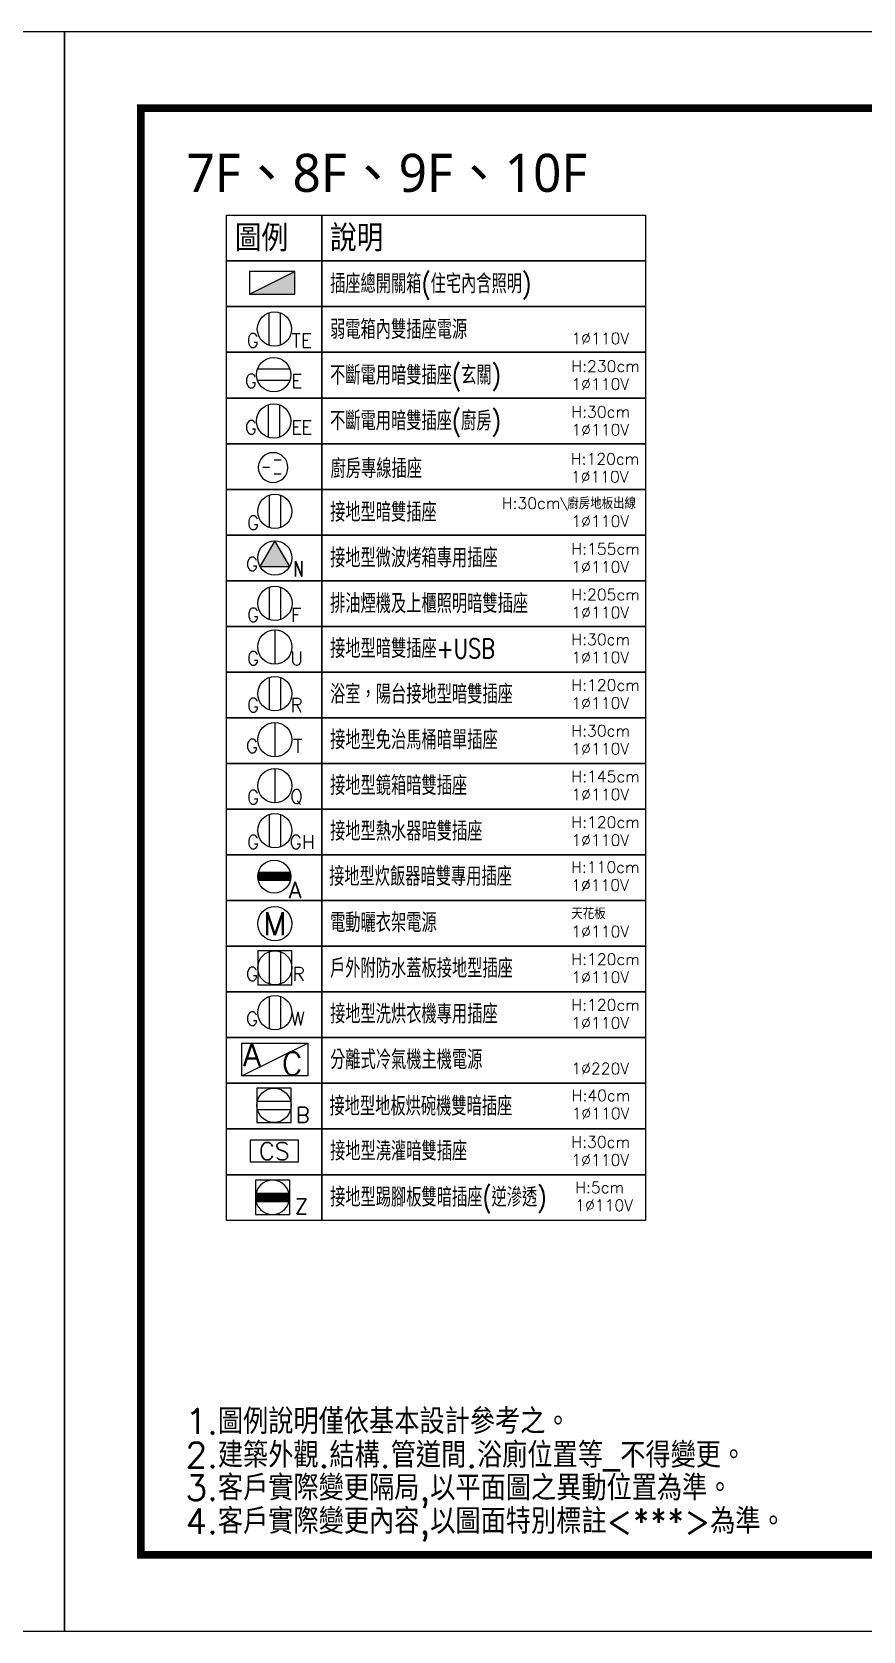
# Model space of a CAD drawing. Extents: x 489590 to 931630, y 16852 to 52972.
# Drawn here: x 495487 to 496578, y 50872 to 52972 of the extents above; entities that cross this region are included whole.
import ezdxf
from ezdxf.enums import TextEntityAlignment as Align

# ---------------------------------------------------------------- set-up
doc = ezdxf.new("R2010")
doc.units = 0
doc.header["$LTSCALE"] = 50
for name, color, linetype in [('08', 8, 'Continuous'), ('0E', 7, 'Continuous'), ('1-E', 6, 'Continuous'), ('1-插座', 1, 'Continuous'), ('DIM', 6, 'Continuous'), ('E', 7, 'Continuous'), ('E1', 7, 'Continuous'), ('EG', 201, 'Continuous'), ('EGE', 64, 'Continuous'), ('P', 2, 'Continuous'), ('P-R', 20, 'Continuous'), ('text', 4, 'Continuous'), ('TX', 4, 'Continuous'), ('插座', 1, 'Continuous'), ('標準層弱電$0$0DD', 4, 'Continuous')]:
    doc.layers.add(name, color=color, linetype=linetype)
doc.styles.add('CHINA', font='SIMPLEX.shx', dxfattribs={"bigfont": 'CHINESET.shx'})
doc.styles.add('SIMPLEX', font='SIMPLEX.shx', dxfattribs={"width": 0.7})
doc.styles.add('SINGLE', font='SIMPLEX.shx', dxfattribs={"width": 0.8, "bigfont": 'chineset.shx'})
doc.styles.get("Standard").update_dxf_attribs({"font": 'txt.shx', "bigfont": 'chineset.shx'})
doc.styles.add('圖框$0$Standard', font='simplex.shx', dxfattribs={"bigfont": 'chineset.shx'})
doc.styles.add('微軟正黑體', font='MSJH_0.TTF')

# ---------------------------------------------------------------- blocks, each defined once
blk = doc.blocks.new('A$C6F4479EE')
at = {"layer": '08'}
blk.add_lwpolyline([(0, 2100), (0, 0), (2970, 0), (2970, 2100)], close=True, dxfattribs=at)
at = {"layer": '08', "color": 8, "true_color": 0x737373, "const_width": 10}
blk.add_lwpolyline([(2535.7, 2000), (100, 2000), (100, 100), (2870, 100), (2870, 1814.8)], dxfattribs=at)
blk = doc.blocks.new('A$C057A232C')
at = {"layer": 'text', "style": 'CHINA'}
for s, p in [('1.圖例說明僅依基本設計參考之。', (1555.8, 333.1)), ('2.建築外觀.結構.管道間.浴廁位置等_不得變更。', (1555.8, 288.9)), ('3.客戶實際變更隔局,以平面圖之異動位置為準。', (1555.8, 245.8)), ('4.客戶實際變更內容,以圖面特別標註<***>為準。', (1555.8, 202))]:
    blk.add_text(s, height=33.075, dxfattribs=at).set_placement(p)
blk = doc.blocks.new('弱電箱內雙插座')
at = {"linetype": 'Continuous'}
for p, q in [((-5, 14.1), (-5, -14.1)), ((5, 14.1), (5, -14.1))]:
    blk.add_line(p, q, dxfattribs=at)
blk.add_circle((0, 0), 15)
at = {"linetype": 'Continuous', "width": 1}
for s, p in [('G', (-19, -10)), ('TE', (23.9, -10))]:
    blk.add_text(s, height=12, dxfattribs=at).set_placement(p, align=Align.MIDDLE)
blk = doc.blocks.new('P2')
blk.add_hatch(color=256).paths.add_polyline_path([(20, 0), (20, 20), (-20, 0)])
blk.add_line((-20, 0), (20, 20))
blk.add_lwpolyline([(-20, 0), (20, 0), (20, 20), (-20, 20)], close=True)
blk = doc.blocks.new('P1')
at = {"layer": '0E'}
blk.add_blockref('P2', (0, 0), dxfattribs=at)
blk = doc.blocks.new('R15')
blk.add_hatch(color=0).paths.add_polyline_path([(13, -7.5), (0, 15), (-13, -7.5)])
at = {"color": 0}
blk.add_lwpolyline([(0, 15), (-13, -7.5), (13, -7.5)], close=True, dxfattribs=at)
blk.add_circle((0, 0), 15, dxfattribs=at)
at = {"color": 0, "linetype": 'Continuous', "width": 1}
blk.add_text('G', height=12, dxfattribs=at).set_placement((-20, -15), align=Align.BOTTOM_CENTER)
blk = doc.blocks.new('R6')
at = {"color": 0}
for p, q in [((14.1, 4.8), (-14.1, 4.8)), ((14.1, -5.2), (-14.1, -5.2))]:
    blk.add_line(p, q, dxfattribs=at)
blk.add_circle((0, 0), 15, dxfattribs=at)
at = {"color": 0, "linetype": 'Continuous', "width": 1}
for s, p in [('G', (-20, -15)), ('E', (20, -15))]:
    blk.add_text(s, height=12, dxfattribs=at).set_placement(p, align=Align.BOTTOM_CENTER)
blk = doc.blocks.new('R1')
at = {"linetype": 'Continuous'}
for p, q in [((-5, 14.1), (-5, -14.1)), ((5, 14.1), (5, -14.1))]:
    blk.add_line(p, q, dxfattribs=at)
blk.add_circle((0, 0), 15)
at = {"linetype": 'Continuous', "width": 1}
blk.add_text('G', height=12, dxfattribs=at).set_placement((-19, -10), align=Align.MIDDLE)
blk = doc.blocks.new('緊急電源插座(冰箱)')
at = {"color": 0}
for p, q in [((-5, 14.1), (-5, -14.1)), ((5, 14.1), (5, -14.1))]:
    blk.add_line(p, q, dxfattribs=at)
blk.add_circle((0, 0), 15, dxfattribs=at)
at = {"color": 0, "linetype": 'Continuous', "width": 1}
for s, p in [('G', (-20, -15)), ('E', (20, -15)), ('E', (28.9, -15))]:
    blk.add_text(s, height=12, dxfattribs=at).set_placement(p, align=Align.BOTTOM_CENTER)
blk = doc.blocks.new('瓦斯爐插座')
at = {"linetype": 'Continuous'}
for p, q in [((474.5, 8592.8), (474.5, 8564.5)), ((484.5, 8592.8), (484.5, 8564.5))]:
    blk.add_line(p, q, dxfattribs=at)
blk.add_circle((479.5, 8578.6), 15)
at = {"linetype": 'Continuous', "width": 1}
for s, p in [('G', (460.5, 8568.6)), ('F', (498.2, 8568.6))]:
    blk.add_text(s, height=12, dxfattribs=at).set_placement(p, align=Align.MIDDLE)
blk = doc.blocks.new('R2')
at = {"linetype": 'Continuous'}
for p, q in [((-5, 14.1), (-5, -14.1)), ((5, 14.1), (5, -14.1))]:
    blk.add_line(p, q, dxfattribs=at)
blk.add_circle((0, 0), 15)
at = {"linetype": 'Continuous', "width": 1}
for s, p in [('G', (-19, -10)), ('R', (19, -10))]:
    blk.add_text(s, height=12, dxfattribs=at).set_placement(p, align=Align.MIDDLE)
blk = doc.blocks.new('接地型熱水器雙插座')
at = {"linetype": 'Continuous'}
for p, q in [((-5, 14.1), (-5, -14.1)), ((5, 14.1), (5, -14.1))]:
    blk.add_line(p, q, dxfattribs=at)
blk.add_circle((0, 0), 15)
at = {"linetype": 'Continuous', "width": 1}
for s, p in [('G', (-19, -10)), ('GH', (23.9, -10))]:
    blk.add_text(s, height=12, dxfattribs=at).set_placement(p, align=Align.MIDDLE)
blk = doc.blocks.new('冷氣電源室外機')
blk.add_line((-28.8, -14.4), (28.8, 14.4))
blk.add_lwpolyline([(-28.8, 14.4), (28.8, 14.4), (28.8, -14.4), (-28.8, -14.4), (-28.8, 14.4)])
for s, p in [('A', (-20, -5.8)), ('C', (15.1, -13.6))]:
    blk.add_text(s, height=20).set_placement(p, align=Align.CENTER)
blk = doc.blocks.new('A$C221C0D2F')
blk.add_blockref('冷氣電源室外機', (11.2, 18))
blk = doc.blocks.new('電動曬衣架')
at = {"layer": '1-插座', "color": 1}
blk.add_circle((0, 0), 15, dxfattribs=at)
at = {"layer": '1-插座', "color": 1, "width": 1}
blk.add_text('M', height=20, dxfattribs=at).set_placement((0, 0), align=Align.MIDDLE)
blk = doc.blocks.new('戶外防水型插座')
at = {"color": 0}
for p, q in [((-5, 14.1), (-5, -14.1)), ((5, 14.1), (5, -14.1))]:
    blk.add_line(p, q, dxfattribs=at)
blk.add_lwpolyline([(-15, -15), (15, -15), (15, 15), (-15, 15)], close=True, dxfattribs=at)
blk.add_circle((0, 0), 15, dxfattribs=at)
at = {"color": 0, "linetype": 'Continuous', "width": 1}
for s, p in [('G', (-20, -15)), ('R', (20.8, -15))]:
    blk.add_text(s, height=12, dxfattribs=at).set_placement(p, align=Align.BOTTOM_CENTER)
blk = doc.blocks.new('接地型鏡箱單插座')
at = {"linetype": 'Continuous'}
blk.add_line((0, 15), (0, -15), dxfattribs=at)
blk.add_circle((0, 0), 15)
at = {"linetype": 'Continuous', "width": 1}
for s, p in [('G', (-19, -10)), ('Q', (19, -10))]:
    blk.add_text(s, height=12, dxfattribs=at).set_placement(p, align=Align.MIDDLE)
blk = doc.blocks.new('R3')
at = {"color": 0}
for p, q in [((-5, 14.1), (-5, -14.1)), ((5, 14.1), (5, -14.1))]:
    blk.add_line(p, q, dxfattribs=at)
blk.add_circle((0, 0), 15, dxfattribs=at)
at = {"color": 0, "linetype": 'Continuous', "width": 1}
for s, p in [('G', (-20, -15)), ('W', (20, -15))]:
    blk.add_text(s, height=12, dxfattribs=at).set_placement(p, align=Align.BOTTOM_CENTER)
blk = doc.blocks.new('A$C44121CA1')
at = {"layer": '1-插座'}
blk.add_line((276, -907.1), (276, -952), dxfattribs=at)
blk.add_circle((276, -929.5), 22.5, dxfattribs=at)
at = {"layer": 'DIM'}
for points in [[(212.7, -240.7), (337.7, -240.7), (337.7, -300.7), (212.7, -300.7)], [(337.7, -240.7), (762.7, -240.7), (762.7, -300.7), (337.7, -300.7)], [(212.7, -300.7), (337.7, -300.7), (337.7, -360.7), (212.7, -360.7)], [(337.7, -300.7), (762.7, -300.7), (762.7, -360.7), (337.7, -360.7)], [(212.7, -360.7), (337.7, -360.7), (337.7, -420.7), (212.7, -420.7)], [(337.7, -360.7), (762.7, -360.7), (762.7, -420.7), (337.7, -420.7)], [(212.7, -420.7), (337.7, -420.7), (337.7, -480.7), (212.7, -480.7)], [(337.7, -420.7), (762.7, -420.7), (762.7, -480.7), (337.7, -480.7)], [(212.7, -480.7), (337.7, -480.7), (337.7, -540.7), (212.7, -540.7)], [(337.7, -480.7), (762.7, -480.7), (762.7, -540.7), (337.7, -540.7)], [(212.7, -540.7), (337.7, -540.7), (337.7, -600.7), (212.7, -600.7)], [(337.7, -540.7), (762.7, -540.7), (762.7, -600.7), (337.7, -600.7)], [(212.7, -600.7), (337.7, -600.7), (337.7, -660.7), (212.7, -660.7)], [(337.7, -600.7), (762.7, -600.7), (762.7, -660.7), (337.7, -660.7)], [(212.7, -660.7), (337.7, -660.7), (337.7, -720.7), (212.7, -720.7)], [(337.7, -660.7), (762.7, -660.7), (762.7, -720.7), (337.7, -720.7)], [(212.7, -720.7), (337.7, -720.7), (337.7, -780.7), (212.7, -780.7)], [(337.7, -720.7), (762.7, -720.7), (762.7, -780.7), (337.7, -780.7)], [(212.7, -780.7), (337.7, -780.7), (337.7, -840.7), (212.7, -840.7)], [(337.7, -780.7), (762.7, -780.7), (762.7, -840.7), (337.7, -840.7)], [(212.7, -840.7), (337.7, -840.7), (337.7, -900.7), (212.7, -900.7)], [(337.7, -840.7), (762.7, -840.7), (762.7, -900.7), (337.7, -900.7)], [(212.7, -900.7), (337.7, -900.7), (337.7, -960.7), (212.7, -960.7)], [(337.7, -900.7), (762.7, -900.7), (762.7, -960.7), (337.7, -960.7)], [(212.7, -960.7), (337.7, -960.7), (337.7, -1020.7), (212.7, -1020.7)], [(337.7, -960.7), (762.7, -960.7), (762.7, -1020.7), (337.7, -1020.7)], [(212.7, -1020.7), (337.7, -1020.7), (337.7, -1080.7), (212.7, -1080.7)], [(337.7, -1020.7), (762.7, -1020.7), (762.7, -1080.7), (337.7, -1080.7)], [(212.7, -1080.7), (337.7, -1080.7), (337.7, -1140.7), (212.7, -1140.7)], [(337.7, -1080.7), (762.7, -1080.7), (762.7, -1140.7), (337.7, -1140.7)], [(212.7, -1140.7), (337.7, -1140.7), (337.7, -1200.7), (212.7, -1200.7)], [(337.7, -1140.7), (762.7, -1140.7), (762.7, -1200.7), (337.7, -1200.7)], [(212.7, -1200.7), (337.7, -1200.7), (337.7, -1260.7), (212.7, -1260.7)], [(337.7, -1200.7), (762.7, -1200.7), (762.7, -1260.7), (337.7, -1260.7)], [(212.7, -1260.7), (337.7, -1260.7), (337.7, -1320.7), (212.7, -1320.7)], [(337.7, -1260.7), (762.7, -1260.7), (762.7, -1320.7), (337.7, -1320.7)], [(212.7, -1320.7), (337.7, -1320.7), (337.7, -1380.7), (212.7, -1380.7)], [(337.7, -1320.7), (762.7, -1320.7), (762.7, -1380.7), (337.7, -1380.7)], [(212.7, -1380.7), (337.7, -1380.7), (337.7, -1440.7), (212.7, -1440.7)], [(337.7, -1380.7), (762.7, -1380.7), (762.7, -1440.7), (337.7, -1440.7)], [(212.7, -1440.7), (337.7, -1440.7), (337.7, -1500.7), (212.7, -1500.7)], [(337.7, -1440.7), (762.7, -1440.7), (762.7, -1500.7), (337.7, -1500.7)], [(212.7, -1500.7), (337.7, -1500.7), (337.7, -1560.7), (212.7, -1560.7)], [(337.7, -1500.7), (762.7, -1500.7), (762.7, -1560.7), (337.7, -1560.7)]]:
    blk.add_lwpolyline(points, close=True, dxfattribs=at)
at = {"layer": 'P'}
blk.add_lwpolyline([(243.4, -1483.9), (307.1, -1483.9), (307.1, -1455.4), (243.4, -1455.4)], close=True, dxfattribs=at)
at = {"layer": '插座'}
blk.add_line((276, -785.2), (276, -830.2), dxfattribs=at)
blk.add_circle((276, -807.7), 22.5, dxfattribs=at)
at = {"layer": '1-E', "xscale": 1.5, "yscale": 1.5, "zscale": 1.5}
for name, p in [('R6', (274.6, -450.1)), ('緊急電源插座(冰箱)', (274.6, -511))]:
    blk.add_blockref(name, p, dxfattribs=at)
at = {"layer": '1-插座', "lineweight": -3, "xscale": 1.5, "yscale": 1.5, "zscale": 1.5}
for name, p in [('弱電箱內雙插座', (275.5, -390.2)), ('接地型鏡箱單插座', (276, -989.9)), ('接地型熱水器雙插座', (276, -1048.9))]:
    blk.add_blockref(name, p, dxfattribs=at)
at = {"layer": '1-插座', "xscale": 1.5, "yscale": 1.5, "zscale": 1.5}
for name, p in [('電動曬衣架', (276, -1171.1)), ('R3', (276, -1287.8))]:
    blk.add_blockref(name, p, dxfattribs=at)
at = {"layer": 'P', "xscale": 1.5, "yscale": 1.5, "zscale": 1.5}
blk.add_blockref('R15', (276, -690.7), dxfattribs=at)
at = {"layer": 'P-R', "xscale": 1.498176133402814, "yscale": 1.498176133402814, "zscale": 1.498176133402814}
blk.add_blockref('P1', (272.5, -344.5), dxfattribs=at)
at = {"layer": '插座', "xscale": 1.5, "yscale": 1.5, "zscale": 1.5}
for name, p in [('R1', (276, -629.6)), ('瓦斯爐插座', (-443.2, -13618.4)), ('R2', (276, -869.1)), ('戶外防水型插座', (276, -1229.1))]:
    blk.add_blockref(name, p, dxfattribs=at)
at = {"layer": '標準層弱電$0$0DD', "lineweight": -3, "xscale": 1.5, "yscale": 1.5, "zscale": 1.5}
blk.add_blockref('A$C221C0D2F', (259.2, -1376.5), dxfattribs=at)
at = {"layer": '1-插座', "style": '圖框$0$Standard', "width": 1}
for s, p in [('G', (246.1, -952)), ('T', (306, -952))]:
    blk.add_text(s, height=18, dxfattribs=at).set_placement(p, align=Align.BOTTOM_CENTER)
at = {"layer": 'E1', "color": 1, "style": 'CHINA', "width": 0.7}
blk.add_text('N', height=20, dxfattribs=at).set_placement((300.8, -715))
at = {"layer": 'P', "style": 'SIMPLEX'}
blk.add_text('CS', height=23, dxfattribs=at).set_placement((255.1, -1481.4))
at = {"layer": 'TX', "style": 'SINGLE'}
for s, p in [('圖例', (223.5, -270.7)), ('說明', (348.5, -270.7))]:
    blk.add_text(s, height=35, dxfattribs=at).set_placement(p, align=Align.MIDDLE_LEFT)
at = {"layer": 'TX', "width": 0.8}
for s, p in [('插座總開關箱(住宅內含照明)', (348.5, -330.7)), ('弱電箱內雙插座電源', (348.5, -390.7)), ('不斷電用暗雙插座(玄關)', (348.5, -450.7)), ('不斷電用暗雙插座(廚房)', (348.5, -510.7)), ('廚房專線插座', (349.2, -573.4)), ('接地型暗雙插座', (348.5, -630.7)), ('接地型微波烤箱專用插座', (348.5, -690.7)), ('排油煙機及上櫃照明暗雙插座', (348.5, -750.7)), ('接地型暗雙插座+USB', (348.5, -809.7)), ('浴室，陽台接地型暗雙插座', (348.5, -869.7)), ('接地型免治馬桶暗單插座', (348.5, -929.7)), ('接地型鏡箱暗雙插座', (348.5, -989.7)), ('接地型熱水器暗雙插座', (348.5, -1049.7)), ('接地型炊飯器暗雙專用插座', (347.2, -1109)), ('電動曬衣架電源', (348.5, -1169.7)), ('戶外附防水蓋板接地型插座', (348.5, -1229.7)), ('接地型洗烘衣機專用插座', (348.5, -1289.7)), ('分離式冷氣機主機電源', (348.5, -1349.7)), ('接地型地板烘碗機雙暗插座', (347.7, -1410.7)), ('接地型澆灌暗雙插座', (348.5, -1469.7)), ('接地型踢腳板雙暗插座(逆滲透)', (348.5, -1530.3))]:
    blk.add_text(s, height=25, dxfattribs=at).set_placement(p, align=Align.MIDDLE_LEFT)
at = {"layer": 'TX'}
for s, p in [('1%%C110V', (665.3, -402.5)), ('H:230cm', (665.3, -438.9)), ('1%%C110V', (665.3, -462.5)), ('H:30cm', (665.3, -498.9)), ('1%%C110V', (665.3, -522.5)), ('H:120cm', (664.6, -560.6)), ('1%%C110V', (664.6, -584.2)), ('H:30cm\\廚房地板出線', (573.9, -618.9)), ('1%%C110V', (665.3, -642.5)), ('H:155cm', (665.3, -678.9)), ('1%%C110V', (665.3, -702.5)), ('H:205cm', (665.3, -738.9)), ('1%%C110V', (665.3, -762.4)), ('H:30cm', (665.3, -797.8)), ('1%%C110V', (665.3, -821.4)), ('H:120cm', (665.3, -857.8)), ('1%%C110V', (665.3, -881.4)), ('H:30cm', (665.3, -917.8)), ('1%%C110V', (665.3, -941.4)), ('H:145cm', (665.3, -977.8)), ('1%%C110V', (665.3, -1001.4)), ('H:120cm', (665.3, -1037.8)), ('1%%C110V', (665.3, -1061.4)), ('H:110cm', (665, -1096.8)), ('1%%C110V', (665, -1120.4)), ('天花板', (665.3, -1157.8)), ('1%%C110V', (665.3, -1181.4)), ('H:120cm', (665.3, -1217.8)), ('1%%C110V', (665.3, -1241.4)), ('H:120cm', (665.3, -1277.8)), ('1%%C110V', (665.3, -1301.4)), ('1%%C220V', (665.3, -1361.4)), ('H:40cm', (665.7, -1396.7)), ('1%%C110V', (665.7, -1420.3)), ('H:30cm', (665.3, -1457.8)), ('1%%C110V', (665.3, -1481.4)), ('H:5cm', (670.4, -1517.4)), ('1%%C110V', (670.4, -1541))]:
    blk.add_text(s, height=15, dxfattribs=at).set_placement(p, align=Align.MIDDLE_LEFT)
at = {"layer": '插座', "width": 1}
for s, p in [('G', (247.5, -822.7)), ('U', (304.7, -822.7))]:
    blk.add_text(s, height=18, dxfattribs=at).set_placement(p, align=Align.MIDDLE)
blk = doc.blocks.new('E6')
at = {"color": 1, "lineweight": -3}
for p, q in [((28.4, 23.3), (-1.5, 23.3)), ((28.4, 22.8), (-1.5, 22.8)), ((28.5, 22.3), (-1.5, 22.3)), ((28.5, 21.8), (-1.5, 21.8)), ((28.5, 21.3), (-1.5, 21.3)), ((28.4, 20.8), (-1.5, 20.8)), ((28.4, 20.3), (-1.5, 20.3)), ((28.3, 23.8), (-1.4, 23.8)), ((28.3, 19.8), (-1.4, 19.8)), ((28.1, 24.8), (-1.2, 24.8)), ((28, 25.3), (-1.1, 25.3)), ((28.2, 24.3), (-1.1, 24.3)), ((28.3, 19.3), (-1.1, 19.3)), ((28.2, 18.8), (-1.1, 18.8)), ((28.1, 18.3), (-1.1, 18.3)), ((28, 18.1), (-1.1, 18.1))]:
    blk.add_line(p, q, dxfattribs=at)
blk.add_circle((13.5, 21.7), 15, dxfattribs=at)
blk = doc.blocks.new('E3')
at = {"color": 5}
for p, q in [((37, 24.2), (7.8, 24.2)), ((37, 17.1), (7.8, 17.1))]:
    blk.add_line(p, q, dxfattribs=at)
blk.add_circle((22.4, 20.6), 15, dxfattribs=at)
blk = doc.blocks.new('A$C7DFB4DA7')
at = {"layer": 'EG'}
blk.add_lwpolyline([(30, 0), (30, 30), (0, 30), (0, 0)], close=True, dxfattribs=at)
at = {"layer": 'EG', "rotation": 89.99999999999999}
blk.add_blockref('E3', (35.6, -7.4), dxfattribs=at)
blk = doc.blocks.new('A$C38A6521C')
at = {"layer": 'E', "color": 1}
for p, q in [((7, 22.3), (13.8, 22.3)), ((7, 8.2), (13.8, 8.2)), ((18.5, 14.9), (25.3, 14.9))]:
    blk.add_line(p, q, dxfattribs=at)
blk.add_circle((15, 15), 15, dxfattribs=at)

msp = doc.modelspace()

# ---------------------------------------------------------------- linework, layer by layer
at = {"layer": 'EG', "color": 7, "elevation": -120959}
msp.add_lwpolyline([(495780.1, 51419), (495825.1, 51419), (495825.1, 51464), (495780.1, 51464)], close=True, dxfattribs=at)

# ---------------------------------------------------------------- block references
at = {"layer": '08'}
for p in [(492559.6, 50872.1, -120959), (495529.6, 50872.1, -120959)]:
    msp.add_blockref('A$C6F4479EE', p, dxfattribs=at)
at = {"layer": 'DIM'}
msp.add_blockref('A$C44121CA1', (495529.6, 52972.1, -120959), dxfattribs=at)
at = {"layer": 'EG', "color": 1, "xscale": 1.44, "yscale": 1.44, "zscale": 1.44}
msp.add_blockref('E6', (495785.4, 51831.6, -120959), dxfattribs=at)
at = {"layer": 'EG', "color": 7, "xscale": 1.5, "yscale": 1.5, "zscale": 1.5, "rotation": 90}
msp.add_blockref('A$C7DFB4DA7', (495827, 51540, -120959), dxfattribs=at)
at = {"layer": 'EG', "xscale": -1.5, "yscale": 1.5, "zscale": 1.5}
msp.add_blockref('E6', (495822.8, 51409, -120959), dxfattribs=at)
at = {"layer": 'EGE', "xscale": -1.3, "yscale": 1.3, "zscale": 1.3}
msp.add_blockref('A$C38A6521C', (495822.8, 52380.6, -120959), dxfattribs=at)
at = {"layer": 'text'}
msp.add_blockref('A$C057A232C', (494132.5, 50797.8, -120959), dxfattribs=at)

# ---------------------------------------------------------------- texts
at = {"layer": 'EG', "color": 1, "text_generation_flag": 2}
msp.add_text('A', height=21.6, dxfattribs=at).set_placement((495840.5, 51834.5, -120959))
at = {"layer": 'EG', "color": 7, "text_generation_flag": 2}
msp.add_text('B', height=20.2, rotation=180, dxfattribs=at).set_placement((495833.4, 51560.1, -120959))
at = {"layer": 'EG', "color": 7}
msp.add_text('Z', height=20.2, dxfattribs=at).set_placement((495831.8, 51419.4, -120959))
at = {"layer": 'TX', "style": '微軟正黑體'}
msp.add_text('7F、8F、9F、10F', height=50, dxfattribs=at).set_placement((495689.6, 52812.1, -120959), align=Align.TOP_LEFT)

doc.saveas('drawing.dxf')
